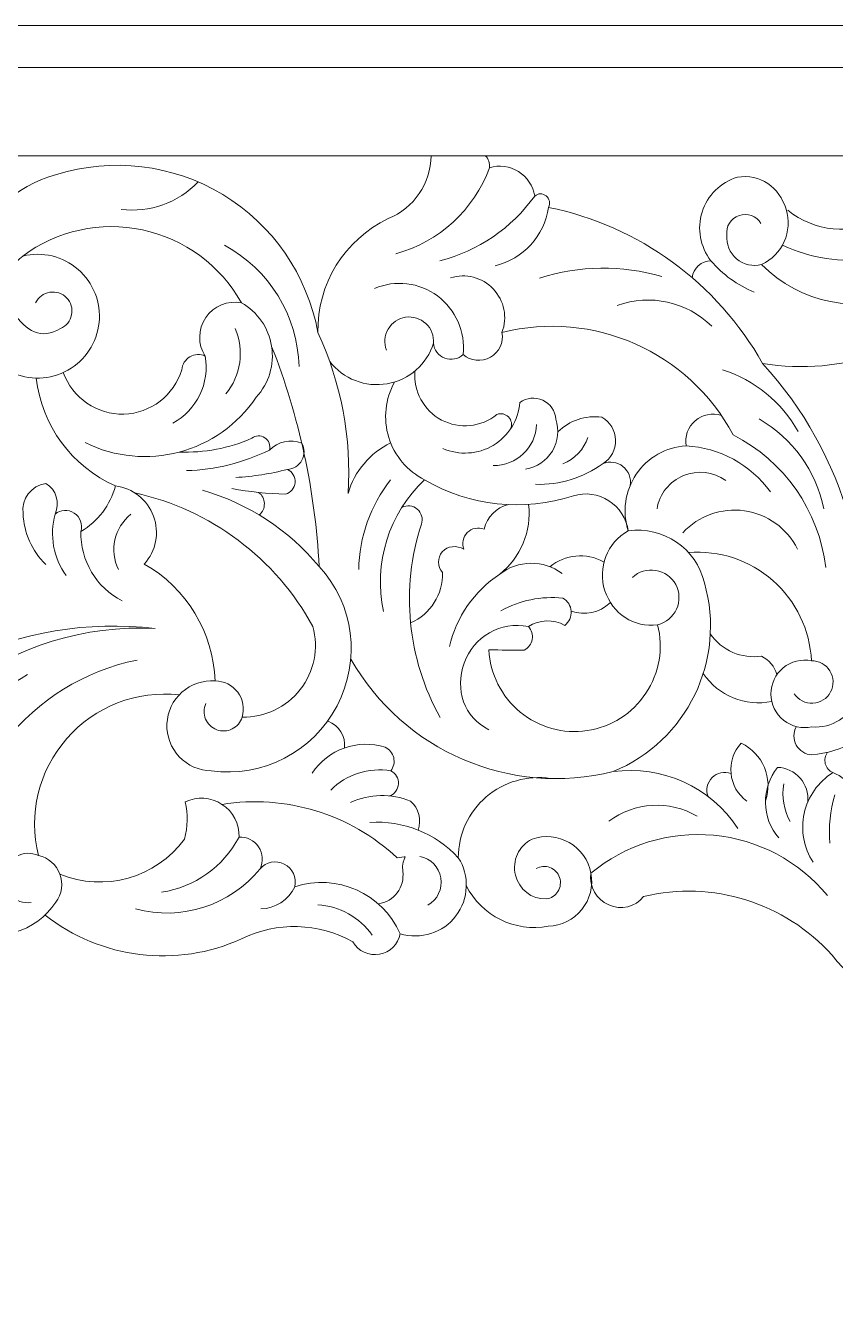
# Model space of a CAD drawing. Header units: millimetres. Extents: x 4868 to 5114, y 1819 to 2091.
# Drawn here: x 4991.8 to 5030.5, y 2029.7 to 2090.7 of the extents above; entities that cross this region are included whole.
import ezdxf

# ---------------------------------------------------------------- set-up
doc = ezdxf.new("R2010")
doc.units = ezdxf.units.MM
doc.header["$MEASUREMENT"] = 0
doc.layers.add('SITARA ALL', color=18, linetype='Continuous', true_color=0x000000)

msp = doc.modelspace()

# ---------------------------------------------------------------- linework, layer by layer
at = {"layer": 'SITARA ALL', "lineweight": 9}
for points, knots in [([(4869.73, 2090.695), (4869.73, 2090.695), (5113.73, 2090.695), (5113.73, 2090.695), (5113.73, 2090.695), (5113.73, 1968.695), (5113.73, 1968.695), (5113.73, 1968.695), (4869.73, 1968.695), (4869.73, 1968.695), (4869.73, 1968.695), (4869.73, 2090.695), (4869.73, 2090.695)], [0, 0, 0, 0, 0.25, 0.25, 0.25, 0.5, 0.5, 0.5, 0.75, 0.75, 0.75, 1, 1, 1, 1]), ([(5094.771, 2004.786), (5094.771, 2004.786), (5094.771, 1999.964), (5094.771, 1999.964), (5094.771, 1999.964), (5111.73, 1999.964), (5111.73, 1999.964), (5111.73, 1999.964), (5111.73, 2088.695), (5111.73, 2088.695), (5111.73, 2088.695), (4911.73, 2088.695), (4911.73, 2088.695), (4911.73, 2088.695), (4911.73, 2070.506), (4911.73, 2070.506), (4911.73, 2070.506), (4911.73, 2054.471), (4911.73, 2054.471), (4914.204, 2052.694), (4917.278, 2051.965), (4920.286, 2052.441), (4924.31, 2052.737), (4928.354, 2052.229), (4932.179, 2050.947), (4935.232, 2049.904), (4938.3, 2048.907), (4941.384, 2047.956), (4946.814, 2046.225), (4952.709, 2048.526), (4955.52, 2053.484), (4956.196, 2054.515), (4956.406, 2055.783), (4956.1, 2056.977), (4955.794, 2058.171), (4955.006, 2059.178), (4953.918, 2059.757), (4952.83, 2060.336), (4951.548, 2060.431), (4950.387, 2060.018), (4949.226, 2059.605), (4948.294, 2058.729), (4947.816, 2057.593), (4947.547, 2056.831), (4947.642, 2055.989), (4948.075, 2055.307), (4948.507, 2054.624), (4949.223, 2054.179), (4950.027, 2054.097), (4950.83, 2054.016), (4951.626, 2054.307), (4952.187, 2054.888), (4952.748, 2055.469), (4953.012, 2056.27), (4952.902, 2057.07), (4952.939, 2057.535), (4952.722, 2057.984), (4952.334, 2058.243), (4951.946, 2058.502), (4951.453, 2058.534), (4951.037, 2058.323), (4950.621, 2058.111), (4950.352, 2057.691), (4950.334, 2057.225), (4950.315, 2056.759), (4950.545, 2056.322), (4950.943, 2056.078)], [0, 0, 0, 0, 0.043478, 0.043478, 0.043478, 0.086957, 0.086957, 0.086957, 0.130435, 0.130435, 0.130435, 0.173913, 0.173913, 0.173913, 0.217391, 0.217391, 0.217391, 0.26087, 0.26087, 0.26087, 0.304348, 0.304348, 0.304348, 0.347826, 0.347826, 0.347826, 0.391304, 0.391304, 0.391304, 0.434783, 0.434783, 0.434783, 0.478261, 0.478261, 0.478261, 0.521739, 0.521739, 0.521739, 0.565217, 0.565217, 0.565217, 0.608696, 0.608696, 0.608696, 0.652174, 0.652174, 0.652174, 0.695652, 0.695652, 0.695652, 0.73913, 0.73913, 0.73913, 0.782609, 0.782609, 0.782609, 0.826087, 0.826087, 0.826087, 0.869565, 0.869565, 0.869565, 0.913043, 0.913043, 0.913043, 1, 1, 1, 1]), ([(4915.95, 2070.506), (4915.95, 2070.506), (4915.95, 2084.474), (4915.95, 2084.474), (4915.95, 2084.474), (5107.503, 2084.474), (5107.503, 2084.474)], [0, 0, 0, 0, 0.333333, 0.333333, 0.333333, 1, 1, 1, 1]), ([(4989.388, 2073.048), (4990.097, 2073.104), (4990.728, 2073.517), (4991.062, 2074.145), (4989.489, 2075.449), (4988.784, 2077.529), (4989.241, 2079.52), (4989.697, 2081.512), (4991.263, 2083.084), (4993.248, 2083.572), (4995.909, 2084.409), (4998.802, 2084.063), (5001.192, 2082.623), (5003.582, 2081.182), (5005.241, 2078.771), (5005.745, 2076.026)], [0, 0, 0, 0, 0.166667, 0.166667, 0.166667, 0.333333, 0.333333, 0.333333, 0.5, 0.5, 0.5, 0.666667, 0.666667, 0.666667, 1, 1, 1, 1]), ([(5009.22, 2070.758), (5008.232, 2070.274), (5007.494, 2069.399), (5007.184, 2068.344), (5007.353, 2070.985), (5006.859, 2073.626), (5005.745, 2076.026), (5005.696, 2078.344), (5007.013, 2080.477), (5009.107, 2081.473), (5010.333, 2081.97), (5011.141, 2083.152), (5011.156, 2084.474)], [0, 0, 0, 0, 0.2, 0.2, 0.2, 0.4, 0.4, 0.4, 0.6, 0.6, 0.6, 1, 1, 1, 1]), ([(5011.573, 2079.46), (5013.403, 2079.922), (5015.009, 2081.016), (5016.108, 2082.55), (5016.029, 2083.032), (5015.745, 2083.458), (5015.33, 2083.717), (5014.915, 2083.976), (5014.412, 2084.044), (5013.943, 2083.903), (5013.973, 2084.115), (5013.9, 2084.327), (5013.745, 2084.474)], [0, 0, 0, 0, 0.2, 0.2, 0.2, 0.4, 0.4, 0.4, 0.6, 0.6, 0.6, 1, 1, 1, 1]), ([(5051.434, 2084.474), (5045.573, 2082.388), (5039.75, 2080.197), (5033.967, 2077.903), (5031.571, 2076.874), (5028.785, 2077.421), (5026.953, 2079.277), (5027.95, 2079.741), (5028.45, 2080.871), (5028.123, 2081.92), (5027.796, 2082.97), (5026.879, 2083.635), (5025.795, 2083.45), (5024.993, 2083.207), (5024.363, 2082.585), (5024.11, 2081.786), (5023.858, 2080.988), (5024.011, 2080.122), (5024.526, 2079.462), (5024.067, 2079.451), (5023.686, 2079.104), (5023.633, 2078.648)], [0, 0, 0, 0, 0.125, 0.125, 0.125, 0.25, 0.25, 0.25, 0.375, 0.375, 0.375, 0.5, 0.5, 0.5, 0.625, 0.625, 0.625, 0.75, 0.75, 0.75, 1, 1, 1, 1]), ([(5028.199, 2081.87), (5029.478, 2080.846), (5031.239, 2080.676), (5032.69, 2081.437), (5032.931, 2082.296), (5033.528, 2083.011), (5034.331, 2083.402), (5035.133, 2083.793), (5036.068, 2083.821), (5036.894, 2083.482), (5037.054, 2083.444), (5037.187, 2083.333), (5037.254, 2083.182), (5037.321, 2083.032), (5037.312, 2082.858), (5037.232, 2082.713), (5037.428, 2082.747), (5037.62, 2082.633), (5037.685, 2082.445), (5037.75, 2082.257), (5037.653, 2082.041), (5037.478, 2081.945), (5036.927, 2081.89), (5036.415, 2081.64), (5036.031, 2081.24), (5033.779, 2079.363), (5030.642, 2078.953), (5027.98, 2080.184)], [0, 0, 0, 0, 0.1, 0.1, 0.1, 0.2, 0.2, 0.2, 0.3, 0.3, 0.3, 0.4, 0.4, 0.4, 0.5, 0.5, 0.5, 0.6, 0.6, 0.6, 0.7, 0.7, 0.7, 0.8, 0.8, 0.8, 1, 1, 1, 1]), ([(5014.216, 2079.22), (5015.554, 2079.547), (5016.562, 2080.648), (5016.769, 2082.01), (5016.868, 2082.196), (5016.819, 2082.426), (5016.654, 2082.556), (5016.488, 2082.686), (5016.266, 2082.69), (5016.108, 2082.55)], [0, 0, 0, 0, 0.25, 0.25, 0.25, 0.5, 0.5, 0.5, 1, 1, 1, 1]), ([(5016.769, 2082.01), (5021.096, 2081.122), (5024.828, 2078.401), (5026.999, 2074.554), (5030.81, 2073.921), (5034.678, 2075.274), (5037.26, 2078.148)], [0, 0, 0, 0, 0.333333, 0.333333, 0.333333, 1, 1, 1, 1]), ([(4994.611, 2070.774), (4997.501, 2069.346), (5000.998, 2070.271), (5002.798, 2072.945), (5003.399, 2073.6), (5003.669, 2074.494), (5003.529, 2075.372), (5003.389, 2076.251), (5002.861, 2077.014), (5002.086, 2077.45), (5001.085, 2079.237), (4999.362, 2080.507), (4997.358, 2080.932), (4995.354, 2081.358), (4993.273, 2080.907), (4991.632, 2079.681), (4990.789, 2079.044), (4990.594, 2077.859), (4991.188, 2076.986), (4991.782, 2076.113), (4992.536, 2075.666), (4993.438, 2076.216), (4993.711, 2076.336), (4993.909, 2076.583), (4993.967, 2076.876), (4994.025, 2077.17), (4993.937, 2077.471), (4993.73, 2077.686), (4993.522, 2077.901), (4993.222, 2078.001), (4992.927, 2077.954), (4992.632, 2077.906), (4992.379, 2077.719), (4992.25, 2077.45)], [0, 0, 0, 0, 0.083333, 0.083333, 0.083333, 0.166667, 0.166667, 0.166667, 0.25, 0.25, 0.25, 0.333333, 0.333333, 0.333333, 0.416667, 0.416667, 0.416667, 0.5, 0.5, 0.5, 0.583333, 0.583333, 0.583333, 0.666667, 0.666667, 0.666667, 0.75, 0.75, 0.75, 0.833333, 0.833333, 0.833333, 1, 1, 1, 1]), ([(5026.922, 2081.241), (5026.707, 2081.602), (5026.267, 2081.76), (5025.872, 2081.619), (5025.476, 2081.478), (5025.232, 2081.104), (5025.294, 2080.689), (5025.254, 2080.257), (5025.427, 2079.832), (5025.758, 2079.551), (5026.089, 2079.27), (5026.533, 2079.168), (5026.953, 2079.277)], [0, 0, 0, 0, 0.2, 0.2, 0.2, 0.4, 0.4, 0.4, 0.6, 0.6, 0.6, 1, 1, 1, 1]), ([(4991.062, 2074.145), (4991.932, 2073.729), (4992.949, 2073.762), (4993.79, 2074.233), (4994.63, 2074.705), (4995.188, 2075.549), (4995.285, 2076.508), (4995.383, 2077.467), (4995.007, 2078.413), (4994.278, 2079.044), (4993.55, 2079.675), (4992.567, 2079.914), (4991.632, 2079.681)], [0, 0, 0, 0, 0.2, 0.2, 0.2, 0.4, 0.4, 0.4, 0.6, 0.6, 0.6, 1, 1, 1, 1]), ([(5006.306, 2074.652), (5006.952, 2073.81), (5008.013, 2073.398), (5009.058, 2073.584), (5010.102, 2073.77), (5010.953, 2074.509), (5011.269, 2075.522), (5011.294, 2075.199), (5011.503, 2074.92), (5011.806, 2074.805), (5012.109, 2074.69), (5012.447, 2074.757), (5012.68, 2074.982), (5012.799, 2076.064), (5012.335, 2077.127), (5011.461, 2077.775), (5010.586, 2078.423), (5009.444, 2078.561), (5008.444, 2078.132)], [0, 0, 0, 0, 0.142857, 0.142857, 0.142857, 0.285714, 0.285714, 0.285714, 0.428571, 0.428571, 0.428571, 0.571429, 0.571429, 0.571429, 0.714286, 0.714286, 0.714286, 1, 1, 1, 1]), ([(5012.68, 2074.982), (5013.043, 2074.664), (5013.569, 2074.611), (5013.988, 2074.85), (5014.408, 2075.09), (5014.631, 2075.557), (5014.542, 2076.032), (5014.813, 2076.748), (5014.65, 2077.556), (5014.123, 2078.111), (5013.596, 2078.666), (5012.808, 2078.875), (5012.079, 2078.642)], [0, 0, 0, 0, 0.2, 0.2, 0.2, 0.4, 0.4, 0.4, 0.6, 0.6, 0.6, 1, 1, 1, 1]), ([(5002.086, 2077.45), (5001.427, 2077.578), (5000.756, 2077.3), (5000.38, 2076.744), (5000.005, 2076.187), (4999.992, 2075.47), (5000.357, 2074.907), (5000.122, 2075.013), (4999.851, 2074.998), (4999.628, 2074.869), (4999.405, 2074.739), (4999.259, 2074.512), (4999.235, 2074.255), (4998.866, 2073.025), (4997.752, 2072.17), (4996.468, 2072.131), (4995.184, 2072.093), (4994.009, 2072.913), (4993.567, 2074.118)], [0, 0, 0, 0, 0.142857, 0.142857, 0.142857, 0.285714, 0.285714, 0.285714, 0.428571, 0.428571, 0.428571, 0.571429, 0.571429, 0.571429, 0.714286, 0.714286, 0.714286, 1, 1, 1, 1]), ([(5030.026, 2064.811), (5029.689, 2067.526), (5028.031, 2069.896), (5025.596, 2071.142), (5023.464, 2075.113), (5018.914, 2077.129), (5014.542, 2076.032)], [0, 0, 0, 0, 0.333333, 0.333333, 0.333333, 1, 1, 1, 1]), ([(5011.269, 2075.522), (5011.295, 2075.875), (5011.159, 2076.221), (5010.899, 2076.462), (5010.64, 2076.702), (5010.287, 2076.813), (5009.937, 2076.761), (5009.587, 2076.71), (5009.279, 2076.502), (5009.1, 2076.196), (5008.921, 2075.891), (5008.89, 2075.522), (5009.016, 2075.192)], [0, 0, 0, 0, 0.2, 0.2, 0.2, 0.4, 0.4, 0.4, 0.6, 0.6, 0.6, 1, 1, 1, 1]), ([(5014.954, 2071.43), (5015.038, 2071.622), (5014.998, 2071.845), (5014.853, 2071.995), (5014.707, 2072.145), (5014.489, 2072.193), (5014.295, 2072.115), (5013.548, 2071.505), (5012.508, 2071.401), (5011.654, 2071.851), (5010.801, 2072.3), (5010.3, 2073.233), (5010.38, 2074.195)], [0, 0, 0, 0, 0.2, 0.2, 0.2, 0.4, 0.4, 0.4, 0.6, 0.6, 0.6, 1, 1, 1, 1]), ([(5029.334, 2060.349), (5028.857, 2060.446), (5028.361, 2060.323), (5027.985, 2060.013), (5027.609, 2059.703), (5027.393, 2059.244), (5027.397, 2058.756), (5027.401, 2058.269), (5027.625, 2057.81), (5028.006, 2057.507), (5028.387, 2057.203), (5028.882, 2057.087), (5029.357, 2057.192), (5030.301, 2057.118), (5031.184, 2057.661), (5031.543, 2058.537), (5032.634, 2064.296), (5030.953, 2070.228), (5026.999, 2074.554)], [0, 0, 0, 0, 0.142857, 0.142857, 0.142857, 0.285714, 0.285714, 0.285714, 0.428571, 0.428571, 0.428571, 0.571429, 0.571429, 0.571429, 0.714286, 0.714286, 0.714286, 1, 1, 1, 1]), ([(5009.411, 2073.666), (5008.959, 2072.86), (5008.857, 2071.905), (5009.128, 2071.021), (5009.399, 2070.138), (5010.016, 2069.407), (5010.843, 2068.994), (5012.996, 2067.734), (5015.584, 2067.456), (5017.955, 2068.231), (5018.528, 2068.403), (5019.147, 2068.317), (5019.651, 2067.995), (5020.155, 2067.672), (5020.494, 2067.143), (5020.578, 2066.551), (5019.566, 2065.994), (5019.096, 2064.793), (5019.461, 2063.697), (5019.826, 2062.601), (5020.838, 2061.911), (5021.982, 2062.073)], [0, 0, 0, 0, 0.125, 0.125, 0.125, 0.25, 0.25, 0.25, 0.375, 0.375, 0.375, 0.5, 0.5, 0.5, 0.625, 0.625, 0.625, 0.75, 0.75, 0.75, 1, 1, 1, 1]), ([(5015.673, 2069.51), (5016.204, 2069.592), (5016.671, 2069.905), (5016.949, 2070.364), (5017.227, 2070.824), (5017.289, 2071.379), (5017.117, 2071.888), (5017.088, 2072.282), (5016.847, 2072.629), (5016.489, 2072.794), (5016.13, 2072.96), (5015.714, 2072.921), (5015.395, 2072.688), (5015.327, 2071.84), (5014.854, 2071.078), (5014.124, 2070.641), (5013.394, 2070.205), (5012.493, 2070.151), (5011.714, 2070.492)], [0, 0, 0, 0, 0.142857, 0.142857, 0.142857, 0.285714, 0.285714, 0.285714, 0.428571, 0.428571, 0.428571, 0.571429, 0.571429, 0.571429, 0.714286, 0.714286, 0.714286, 1, 1, 1, 1]), ([(5025.82, 2052.344), (5024.517, 2054.323), (5022.196, 2055.377), (5019.849, 2055.052), (5023.389, 2056.511), (5025.271, 2060.388), (5024.218, 2064.069), (5023.832, 2065.717), (5022.253, 2066.795), (5020.578, 2066.551), (5020.28, 2067.464), (5020.421, 2068.463), (5020.959, 2069.258), (5021.498, 2070.054), (5022.38, 2070.556), (5023.338, 2070.618), (5023.266, 2071.067), (5023.433, 2071.521), (5023.778, 2071.816), (5024.123, 2072.112), (5024.601, 2072.205), (5025.034, 2072.065)], [0, 0, 0, 0, 0.125, 0.125, 0.125, 0.25, 0.25, 0.25, 0.375, 0.375, 0.375, 0.5, 0.5, 0.5, 0.625, 0.625, 0.625, 0.75, 0.75, 0.75, 1, 1, 1, 1]), ([(5019.371, 2069.771), (5019.754, 2070.014), (5019.981, 2070.44), (5019.969, 2070.894), (5019.957, 2071.347), (5019.71, 2071.759), (5019.315, 2071.98), (5018.544, 2072.09), (5017.767, 2071.834), (5017.212, 2071.288)], [0, 0, 0, 0, 0.25, 0.25, 0.25, 0.5, 0.5, 0.5, 1, 1, 1, 1]), ([(5001.633, 2068.571), (5002.48, 2068.423), (5003.336, 2068.333), (5004.196, 2068.303), (5004.45, 2068.379), (5004.631, 2068.605), (5004.65, 2068.87), (5004.669, 2069.136), (5004.526, 2069.382), (5004.285, 2069.493), (5004.576, 2069.507), (5004.839, 2069.671), (5004.979, 2069.927), (5005.119, 2070.183), (5005.116, 2070.491), (5004.97, 2070.743), (5004.435, 2070.956), (5003.824, 2070.828), (5003.421, 2070.416), (5003.484, 2070.637), (5003.398, 2070.874), (5003.206, 2071.003), (5003.015, 2071.131), (5002.767, 2071.124), (5002.587, 2070.981), (5001.495, 2070.498), (5000.306, 2070.272), (4999.112, 2070.322)], [0, 0, 0, 0, 0.1, 0.1, 0.1, 0.2, 0.2, 0.2, 0.3, 0.3, 0.3, 0.4, 0.4, 0.4, 0.5, 0.5, 0.5, 0.6, 0.6, 0.6, 0.7, 0.7, 0.7, 0.8, 0.8, 0.8, 1, 1, 1, 1]), ([(5028.613, 2057.205), (5028.461, 2056.931), (5028.46, 2056.599), (5028.61, 2056.324), (5028.76, 2056.049), (5029.038, 2055.871), (5029.35, 2055.851), (5030.786, 2055.992), (5032.105, 2056.703), (5033.01, 2057.827), (5035.508, 2060.62), (5036.265, 2064.557), (5034.977, 2068.076), (5034.48, 2068.041), (5033.997, 2068.254), (5033.689, 2068.646), (5033.381, 2069.038), (5033.288, 2069.56), (5033.439, 2070.035), (5033.59, 2070.51), (5033.966, 2070.88), (5034.444, 2071.021), (5034.922, 2071.163), (5035.442, 2071.057), (5035.828, 2070.741), (5038.286, 2068.402), (5038.639, 2064.603), (5036.659, 2061.847)], [0, 0, 0, 0, 0.1, 0.1, 0.1, 0.2, 0.2, 0.2, 0.3, 0.3, 0.3, 0.4, 0.4, 0.4, 0.5, 0.5, 0.5, 0.6, 0.6, 0.6, 0.7, 0.7, 0.7, 0.8, 0.8, 0.8, 1, 1, 1, 1]), ([(5016.146, 2068.778), (5017.302, 2068.743), (5018.435, 2069.092), (5019.371, 2069.771), (5019.691, 2069.898), (5020.055, 2069.844), (5020.325, 2069.629), (5020.594, 2069.414), (5020.726, 2069.067), (5020.672, 2068.726)], [0, 0, 0, 0, 0.25, 0.25, 0.25, 0.5, 0.5, 0.5, 1, 1, 1, 1]), ([(5025.236, 2068.963), (5024.647, 2069.384), (5023.884, 2069.472), (5023.216, 2069.195), (5022.547, 2068.918), (5022.07, 2068.323), (5021.952, 2067.609)], [0, 0, 0, 0, 0.333333, 0.333333, 0.333333, 1, 1, 1, 1]), ([(4993.176, 2067.354), (4993.425, 2067.885), (4993.235, 2068.518), (4992.735, 2068.823), (4992.039, 2068.721), (4991.554, 2068.081), (4991.646, 2067.384), (4991.688, 2066.462), (4992.077, 2065.591), (4992.735, 2064.945)], [0, 0, 0, 0, 0.25, 0.25, 0.25, 0.5, 0.5, 0.5, 1, 1, 1, 1]), ([(5000.828, 2059.384), (5000.741, 2061.707), (4999.463, 2063.818), (4997.444, 2064.97), (4998.007, 2065.591), (4998.177, 2066.474), (4997.883, 2067.26), (4997.59, 2068.045), (4996.894, 2068.601), (4996.061, 2068.701), (4995.825, 2067.786), (4995.23, 2067.004), (4994.411, 2066.532), (4994.512, 2066.861), (4994.383, 2067.217), (4994.095, 2067.406), (4993.807, 2067.595), (4993.438, 2067.578), (4993.176, 2067.354), (4992.905, 2066.345), (4993.099, 2065.268), (4993.705, 2064.416)], [0, 0, 0, 0, 0.125, 0.125, 0.125, 0.25, 0.25, 0.25, 0.375, 0.375, 0.375, 0.5, 0.5, 0.5, 0.625, 0.625, 0.625, 0.75, 0.75, 0.75, 1, 1, 1, 1]), ([(5002.12, 2057.655), (5003.203, 2057.633), (5004.233, 2058.123), (5004.898, 2058.977), (5005.563, 2059.831), (5005.789, 2060.942), (5005.502, 2061.986), (5003.722, 2065.248), (5000.617, 2067.576), (4996.987, 2068.37)], [0, 0, 0, 0, 0.25, 0.25, 0.25, 0.5, 0.5, 0.5, 1, 1, 1, 1]), ([(5000.382, 2058.302), (5000.278, 2058.068), (5000.275, 2057.8), (5000.375, 2057.564), (5000.475, 2057.327), (5000.666, 2057.143), (5000.907, 2057.054), (5001.147, 2056.964), (5001.414, 2056.978), (5001.644, 2057.092), (5001.874, 2057.206), (5002.046, 2057.409), (5002.12, 2057.655), (5002.244, 2058.063), (5002.166, 2058.506), (5001.91, 2058.847), (5001.654, 2059.189), (5001.254, 2059.388), (5000.828, 2059.384), (5000.248, 2059.426), (4999.676, 2059.231), (4999.242, 2058.844), (4998.808, 2058.457), (4998.55, 2057.914), (4998.526, 2057.333), (4998.502, 2056.752), (4998.714, 2056.186), (4999.114, 2055.764), (4999.515, 2055.343), (5000.066, 2055.101), (5000.647, 2055.095), (5003.104, 2054.756), (5005.509, 2055.997), (5006.657, 2058.195), (5007.804, 2060.394), (5007.485, 2063.034), (5005.801, 2064.855), (5004.347, 2066.601), (5002.403, 2067.87), (5000.22, 2068.498)], [0, 0, 0, 0, 0.071429, 0.071429, 0.071429, 0.142857, 0.142857, 0.142857, 0.214286, 0.214286, 0.214286, 0.285714, 0.285714, 0.285714, 0.357143, 0.357143, 0.357143, 0.428571, 0.428571, 0.428571, 0.5, 0.5, 0.5, 0.571429, 0.571429, 0.571429, 0.642857, 0.642857, 0.642857, 0.714286, 0.714286, 0.714286, 0.785714, 0.785714, 0.785714, 0.857143, 0.857143, 0.857143, 1, 1, 1, 1]), ([(5002.938, 2067.313), (5003.099, 2067.448), (5003.189, 2067.65), (5003.183, 2067.86), (5003.178, 2068.071), (5003.078, 2068.266), (5002.91, 2068.393)], [0, 0, 0, 0, 0.333333, 0.333333, 0.333333, 1, 1, 1, 1]), ([(5009.753, 2067.672), (5009.991, 2067.8), (5010.284, 2067.769), (5010.491, 2067.595), (5010.697, 2067.42), (5010.776, 2067.133), (5010.691, 2066.876), (5009.69, 2063.806), (5010.014, 2060.46), (5011.587, 2057.64)], [0, 0, 0, 0, 0.25, 0.25, 0.25, 0.5, 0.5, 0.5, 1, 1, 1, 1]), ([(5010.174, 2062.164), (5011.126, 2062.576), (5011.731, 2063.526), (5011.7, 2064.563), (5011.449, 2064.845), (5011.443, 2065.269), (5011.687, 2065.557), (5011.932, 2065.845), (5012.397, 2065.877), (5012.716, 2065.675), (5012.61, 2065.95), (5012.676, 2066.262), (5012.884, 2066.471), (5013.092, 2066.68), (5013.407, 2066.746), (5013.683, 2066.641), (5013.819, 2067.22), (5014.272, 2067.672), (5014.85, 2067.809)], [0, 0, 0, 0, 0.142857, 0.142857, 0.142857, 0.285714, 0.285714, 0.285714, 0.428571, 0.428571, 0.428571, 0.571429, 0.571429, 0.571429, 0.714286, 0.714286, 0.714286, 1, 1, 1, 1]), ([(5017.421, 2064.52), (5016.53, 2065.184), (5015.306, 2065.17), (5014.432, 2064.483), (5015.436, 2065.283), (5015.959, 2066.542), (5015.816, 2067.818)], [0, 0, 0, 0, 0.333333, 0.333333, 0.333333, 1, 1, 1, 1]), ([(5028.67, 2065.684), (5028.176, 2066.674), (5027.226, 2067.359), (5026.129, 2067.514), (5025.033, 2067.669), (5023.937, 2067.281), (5023.187, 2066.466)], [0, 0, 0, 0, 0.333333, 0.333333, 0.333333, 1, 1, 1, 1]), ([(5028.504, 2058.775), (5028.702, 2058.475), (5029.044, 2058.302), (5029.404, 2058.32), (5029.763, 2058.338), (5030.084, 2058.541), (5030.251, 2058.86), (5030.418, 2059.178), (5030.405, 2059.561), (5030.216, 2059.867), (5030.027, 2060.173), (5029.694, 2060.356), (5029.334, 2060.349), (5029.264, 2061.824), (5028.598, 2063.208), (5027.489, 2064.182), (5026.379, 2065.157), (5024.929, 2065.639), (5023.457, 2065.518)], [0, 0, 0, 0, 0.142857, 0.142857, 0.142857, 0.285714, 0.285714, 0.285714, 0.428571, 0.428571, 0.428571, 0.571429, 0.571429, 0.571429, 0.714286, 0.714286, 0.714286, 1, 1, 1, 1]), ([(5015.802, 2061.983), (5015.959, 2061.822), (5016.029, 2061.595), (5015.99, 2061.373), (5015.952, 2061.152), (5015.807, 2060.961), (5015.605, 2060.863), (5015.042, 2060.857), (5014.479, 2060.86), (5013.917, 2060.873), (5013.972, 2059.715), (5014.515, 2058.635), (5015.411, 2057.899), (5016.307, 2057.164), (5017.467, 2056.841), (5018.613, 2057.013), (5019.759, 2057.184), (5020.78, 2057.833), (5021.421, 2058.798), (5022.063, 2059.764), (5022.268, 2060.95), (5021.982, 2062.073), (5022.383, 2062.168), (5022.717, 2062.443), (5022.886, 2062.818), (5023.055, 2063.194), (5023.041, 2063.624), (5022.847, 2063.987), (5022.652, 2064.349), (5022.3, 2064.601), (5021.894, 2064.668), (5021.488, 2064.735), (5021.076, 2064.611), (5020.775, 2064.33)], [0, 0, 0, 0, 0.083333, 0.083333, 0.083333, 0.166667, 0.166667, 0.166667, 0.25, 0.25, 0.25, 0.333333, 0.333333, 0.333333, 0.416667, 0.416667, 0.416667, 0.5, 0.5, 0.5, 0.583333, 0.583333, 0.583333, 0.666667, 0.666667, 0.666667, 0.75, 0.75, 0.75, 0.833333, 0.833333, 0.833333, 1, 1, 1, 1]), ([(5014.486, 2062.737), (5015.388, 2063.238), (5016.424, 2063.449), (5017.451, 2063.341), (5017.682, 2063.214), (5017.832, 2062.979), (5017.851, 2062.717), (5017.869, 2062.455), (5017.752, 2062.2), (5017.542, 2062.041), (5016.996, 2062.347), (5016.326, 2062.325), (5015.802, 2061.983), (5014.485, 2062.257), (5013.17, 2061.509), (5012.733, 2060.237), (5012.295, 2058.965), (5012.71, 2057.653), (5013.917, 2057.058)], [0, 0, 0, 0, 0.142857, 0.142857, 0.142857, 0.285714, 0.285714, 0.285714, 0.428571, 0.428571, 0.428571, 0.571429, 0.571429, 0.571429, 0.714286, 0.714286, 0.714286, 1, 1, 1, 1]), ([(4991.863, 2059.688), (4988.554, 2057.811), (4986.274, 2054.538), (4985.664, 2050.782), (4985.504, 2050.237), (4984.975, 2049.885), (4984.411, 2049.95), (4983.846, 2050.015), (4983.409, 2050.53), (4983.376, 2051.097), (4985.023, 2057.722), (4991.15, 2062.248), (4997.968, 2061.889), (4991.5, 2062.654), (4985.169, 2059.658), (4981.667, 2054.167)], [0, 0, 0, 0, 0.166667, 0.166667, 0.166667, 0.333333, 0.333333, 0.333333, 0.5, 0.5, 0.5, 0.666667, 0.666667, 0.666667, 1, 1, 1, 1]), ([(5024.498, 2061.643), (5025.041, 2060.843), (5025.994, 2060.425), (5026.95, 2060.57), (5027.308, 2060.393), (5027.575, 2060.073), (5027.687, 2059.69)], [0, 0, 0, 0, 0.333333, 0.333333, 0.333333, 1, 1, 1, 1]), ([(4888.688, 2054.604), (4888.688, 2054.604), (4888.688, 2059.426), (4888.688, 2059.426), (4888.688, 2059.426), (4871.73, 2059.426), (4871.73, 2059.426), (4871.73, 2059.426), (4871.73, 1970.695), (4871.73, 1970.695), (4871.73, 1970.695), (5071.73, 1970.695), (5071.73, 1970.695), (5071.73, 1970.695), (5071.73, 1988.884), (5071.73, 1988.884), (5071.73, 1988.884), (5071.73, 2004.92), (5071.73, 2004.92), (5069.255, 2006.696), (5066.182, 2007.425), (5063.173, 2006.949), (5059.149, 2006.653), (5055.106, 2007.161), (5051.28, 2008.443), (5048.227, 2009.487), (5045.159, 2010.484), (5042.075, 2011.434), (5036.645, 2013.166), (5030.75, 2010.864), (5027.939, 2005.906), (5027.264, 2004.875), (5027.053, 2003.607), (5027.359, 2002.413), (5027.665, 2001.219), (5028.453, 2000.212), (5029.541, 1999.633), (5030.629, 1999.054), (5031.911, 1998.959), (5033.072, 1999.372), (5034.234, 1999.785), (5035.165, 2000.661), (5035.643, 2001.797), (5035.912, 2002.559), (5035.817, 2003.402), (5035.384, 2004.084), (5034.952, 2004.766), (5034.236, 2005.211), (5033.433, 2005.293), (5032.629, 2005.375), (5031.833, 2005.083), (5031.272, 2004.502), (5030.711, 2003.921), (5030.447, 2003.12), (5030.557, 2002.32), (5030.52, 2001.855), (5030.738, 2001.406), (5031.125, 2001.147), (5031.513, 2000.888), (5032.006, 2000.856), (5032.422, 2001.067), (5032.838, 2001.279), (5033.107, 2001.699), (5033.126, 2002.165), (5033.144, 2002.631), (5032.914, 2003.068), (5032.516, 2003.312)], [0, 0, 0, 0, 0.043478, 0.043478, 0.043478, 0.086957, 0.086957, 0.086957, 0.130435, 0.130435, 0.130435, 0.173913, 0.173913, 0.173913, 0.217391, 0.217391, 0.217391, 0.26087, 0.26087, 0.26087, 0.304348, 0.304348, 0.304348, 0.347826, 0.347826, 0.347826, 0.391304, 0.391304, 0.391304, 0.434783, 0.434783, 0.434783, 0.478261, 0.478261, 0.478261, 0.521739, 0.521739, 0.521739, 0.565217, 0.565217, 0.565217, 0.608696, 0.608696, 0.608696, 0.652174, 0.652174, 0.652174, 0.695652, 0.695652, 0.695652, 0.73913, 0.73913, 0.73913, 0.782609, 0.782609, 0.782609, 0.826087, 0.826087, 0.826087, 0.869565, 0.869565, 0.869565, 0.913043, 0.913043, 0.913043, 1, 1, 1, 1]), ([(4999.111, 2058.718), (4997.087, 2058.947), (4995.078, 2058.169), (4993.737, 2056.635), (4992.395, 2055.102), (4991.886, 2053.024), (4992.382, 2051.048)], [0, 0, 0, 0, 0.333333, 0.333333, 0.333333, 1, 1, 1, 1]), ([(5009.169, 2053.891), (5009.413, 2053.984), (5009.578, 2054.214), (5009.59, 2054.475), (5009.602, 2054.736), (5009.462, 2054.977), (5009.227, 2055.092), (5009.366, 2055.269), (5009.417, 2055.501), (5009.365, 2055.721), (5009.313, 2055.941), (5009.164, 2056.124), (5008.96, 2056.22), (5007.648, 2056.627), (5006.225, 2056.122), (5005.465, 2054.977)], [0, 0, 0, 0, 0.166667, 0.166667, 0.166667, 0.333333, 0.333333, 0.333333, 0.5, 0.5, 0.5, 0.666667, 0.666667, 0.666667, 1, 1, 1, 1]), ([(5027.139, 2053.655), (5027.509, 2054.737), (5027.009, 2055.923), (5025.974, 2056.41), (5025.613, 2056.021), (5025.436, 2055.494), (5025.489, 2054.965), (5025.542, 2054.436), (5025.817, 2053.956), (5026.248, 2053.645)], [0, 0, 0, 0, 0.25, 0.25, 0.25, 0.5, 0.5, 0.5, 1, 1, 1, 1]), ([(5030.105, 2055.98), (5029.987, 2055.823), (5029.948, 2055.621), (5029.997, 2055.432), (5030.046, 2055.242), (5030.178, 2055.086), (5030.358, 2055.006), (5029.659, 2054.567), (5029.165, 2053.866), (5028.988, 2053.06), (5028.811, 2052.253), (5028.963, 2051.413), (5029.415, 2050.722)], [0, 0, 0, 0, 0.2, 0.2, 0.2, 0.4, 0.4, 0.4, 0.6, 0.6, 0.6, 1, 1, 1, 1]), ([(5029.162, 2053.605), (5029.202, 2054.02), (5029.068, 2054.433), (5028.792, 2054.746), (5028.516, 2055.059), (5028.125, 2055.244), (5027.709, 2055.256), (5026.927, 2054.259), (5026.951, 2052.851), (5027.769, 2051.883)], [0, 0, 0, 0, 0.25, 0.25, 0.25, 0.5, 0.5, 0.5, 1, 1, 1, 1]), ([(5016.863, 2054.725), (5015.759, 2054.893), (5014.636, 2054.571), (5013.789, 2053.843), (5012.942, 2053.115), (5012.455, 2052.06), (5012.455, 2050.943), (5013.003, 2050.084), (5012.958, 2048.974), (5012.342, 2048.162), (5011.727, 2047.349), (5010.649, 2047.013), (5009.673, 2047.308)], [0, 0, 0, 0, 0.2, 0.2, 0.2, 0.4, 0.4, 0.4, 0.6, 0.6, 0.6, 1, 1, 1, 1]), ([(5025.488, 2054.966), (5025.174, 2055.084), (5024.82, 2055.006), (5024.584, 2054.768), (5024.348, 2054.53), (5024.272, 2054.181), (5024.392, 2053.868)], [0, 0, 0, 0, 0.333333, 0.333333, 0.333333, 1, 1, 1, 1]), ([(4993.406, 2050.159), (4995.543, 2049.279), (4998.003, 2049.968), (4999.369, 2051.832), (4999.52, 2052.413), (4999.53, 2053.02), (4999.398, 2053.605), (4999.965, 2053.878), (5000.632, 2053.834), (5001.158, 2053.491), (5001.685, 2053.148), (5001.993, 2052.549), (5001.973, 2051.921)], [0, 0, 0, 0, 0.2, 0.2, 0.2, 0.4, 0.4, 0.4, 0.6, 0.6, 0.6, 1, 1, 1, 1]), ([(5008.628, 2048.736), (5009.38, 2048.843), (5009.904, 2049.538), (5009.799, 2050.291), (5009.695, 2051.043), (5010.278, 2051.045), (5009.525, 2050.943), (5007.276, 2053.033), (5004.192, 2053.972), (5001.16, 2053.488)], [0, 0, 0, 0, 0.25, 0.25, 0.25, 0.5, 0.5, 0.5, 1, 1, 1, 1]), ([(5010.529, 2052.263), (5010.701, 2052.753), (5010.561, 2053.297), (5010.174, 2053.643), (5009.249, 2054.017), (5008.211, 2053.996), (5007.302, 2053.583)], [0, 0, 0, 0, 0.333333, 0.333333, 0.333333, 1, 1, 1, 1]), ([(5030.096, 2049.141), (5028.738, 2050.783), (5026.782, 2051.817), (5024.66, 2052.014), (5022.538, 2052.211), (5020.432, 2051.563), (5018.794, 2050.199), (5018.703, 2049.56), (5019.051, 2048.939), (5019.643, 2048.683), (5020.236, 2048.427), (5020.911, 2048.58), (5021.314, 2049.085), (5024.6, 2049.878), (5028.059, 2048.803), (5030.319, 2046.289), (5031.531, 2044.62), (5033.795, 2044.113), (5035.603, 2045.105), (5037.411, 2046.097), (5038.294, 2048.013), (5037.537, 2049.932), (5037.196, 2050.545), (5036.617, 2050.989), (5035.937, 2051.16), (5035.257, 2051.33), (5034.54, 2051.214), (5033.95, 2050.835), (5033.36, 2050.456), (5032.954, 2049.849), (5032.827, 2049.16), (5032.7, 2048.47), (5032.862, 2047.762), (5033.278, 2047.197), (5033.573, 2046.9), (5033.983, 2046.745), (5034.401, 2046.772), (5034.819, 2046.8), (5035.203, 2047.005), (5035.456, 2047.339), (5035.71, 2047.673), (5035.806, 2048.1), (5035.721, 2048.51), (5035.635, 2048.92), (5035.378, 2049.272), (5035.012, 2049.476)], [0, 0, 0, 0, 0.0625, 0.0625, 0.0625, 0.125, 0.125, 0.125, 0.1875, 0.1875, 0.1875, 0.25, 0.25, 0.25, 0.3125, 0.3125, 0.3125, 0.375, 0.375, 0.375, 0.4375, 0.4375, 0.4375, 0.5, 0.5, 0.5, 0.5625, 0.5625, 0.5625, 0.625, 0.625, 0.625, 0.6875, 0.6875, 0.6875, 0.75, 0.75, 0.75, 0.8125, 0.8125, 0.8125, 0.875, 0.875, 0.875, 1, 1, 1, 1]), ([(5003.008, 2048.492), (5003.709, 2048.511), (5004.338, 2048.922), (5004.636, 2049.556), (5004.74, 2049.99), (5004.532, 2050.438), (5004.133, 2050.638), (5003.735, 2050.839), (5003.265, 2050.755), (5002.979, 2050.413), (5003.145, 2050.749), (5003.119, 2051.148), (5002.91, 2051.459), (5002.701, 2051.77), (5002.346, 2051.947), (5001.973, 2051.921), (5001.222, 2050.511), (4999.851, 2049.537), (4998.274, 2049.29)], [0, 0, 0, 0, 0.142857, 0.142857, 0.142857, 0.285714, 0.285714, 0.285714, 0.428571, 0.428571, 0.428571, 0.571429, 0.571429, 0.571429, 0.714286, 0.714286, 0.714286, 1, 1, 1, 1]), ([(5012.832, 2049.615), (5013.562, 2048.165), (5015.159, 2047.371), (5016.755, 2047.666), (5017.38, 2047.686), (5017.966, 2047.978), (5018.358, 2048.466), (5018.75, 2048.953), (5018.91, 2049.584), (5018.794, 2050.199), (5018.679, 2050.814), (5018.301, 2051.348), (5017.76, 2051.661), (5017.218, 2051.974), (5016.57, 2052.036), (5015.98, 2051.828), (5015.345, 2051.513), (5015.016, 2050.799), (5015.188, 2050.112), (5015.361, 2049.425), (5015.95, 2048.95), (5016.658, 2048.973), (5016.889, 2049.003), (5017.094, 2049.135), (5017.218, 2049.333), (5017.341, 2049.531), (5017.37, 2049.772), (5017.296, 2049.992), (5017.222, 2050.213), (5017.053, 2050.39), (5016.836, 2050.473), (5016.618, 2050.557), (5016.376, 2050.539), (5016.174, 2050.424)], [0, 0, 0, 0, 0.083333, 0.083333, 0.083333, 0.166667, 0.166667, 0.166667, 0.25, 0.25, 0.25, 0.333333, 0.333333, 0.333333, 0.416667, 0.416667, 0.416667, 0.5, 0.5, 0.5, 0.583333, 0.583333, 0.583333, 0.666667, 0.666667, 0.666667, 0.75, 0.75, 0.75, 0.833333, 0.833333, 0.833333, 1, 1, 1, 1]), ([(4988.854, 2047.56), (4990.42, 2046.846), (4992.271, 2047.377), (4993.217, 2048.815), (4993.503, 2049.203), (4993.574, 2049.709), (4993.404, 2050.16), (4993.235, 2050.611), (4992.853, 2050.945), (4992.382, 2051.048), (4992.045, 2051.2), (4991.656, 2051.185), (4991.331, 2051.009), (4991.007, 2050.832), (4990.783, 2050.517), (4990.727, 2050.151), (4990.671, 2049.786), (4990.789, 2049.415), (4991.046, 2049.15), (4991.303, 2048.884), (4991.667, 2048.753), (4992.034, 2048.797)], [0, 0, 0, 0, 0.125, 0.125, 0.125, 0.25, 0.25, 0.25, 0.375, 0.375, 0.375, 0.5, 0.5, 0.5, 0.625, 0.625, 0.625, 0.75, 0.75, 0.75, 1, 1, 1, 1]), ([(5011.004, 2048.669), (5011.459, 2048.935), (5011.703, 2049.455), (5011.614, 2049.975), (5011.526, 2050.495), (5011.137, 2050.904), (5010.619, 2051.006)], [0, 0, 0, 0, 0.333333, 0.333333, 0.333333, 1, 1, 1, 1]), ([(4992.701, 2048.2), (4995.377, 2046.101), (4998.993, 2045.662), (5002.091, 2047.062), (5003.781, 2047.899), (5005.777, 2047.843), (5007.418, 2046.915), (5007.676, 2046.472), (5008.183, 2046.239), (5008.688, 2046.329), (5009.192, 2046.419), (5009.584, 2046.803), (5009.673, 2047.308), (5008.82, 2049.241), (5006.644, 2050.215), (5004.636, 2049.556)], [0, 0, 0, 0, 0.166667, 0.166667, 0.166667, 0.333333, 0.333333, 0.333333, 0.5, 0.5, 0.5, 0.666667, 0.666667, 0.666667, 1, 1, 1, 1])]:
    msp.add_open_spline(points, degree=3, knots=knots, dxfattribs=at)
for points in [[(5009.467, 2079.793), (5011.538, 2080.357), (5013.206, 2081.888), (5013.943, 2083.903)], [(4996.336, 2081.911), (4997.702, 2081.742), (4999.066, 2082.227), (5000.016, 2083.223)], [(5004.844, 2074.407), (5004.776, 2076.836), (5003.419, 2079.043), (5001.28, 2080.197)], [(5022.19, 2078.707), (5020.276, 2079.262), (5018.241, 2079.234), (5016.343, 2078.625)], [(5024.526, 2079.462), (5025.088, 2078.801), (5025.8, 2078.286), (5026.602, 2077.957)], [(5024.567, 2076.333), (5023.377, 2077.504), (5021.624, 2077.89), (5020.054, 2077.325)], [(5001.339, 2073.094), (5002.065, 2073.968), (5002.237, 2075.174), (5001.786, 2076.215)], [(5005.801, 2064.855), (5005.616, 2068.46), (5004.85, 2072.01), (5003.531, 2075.37)], [(4998.809, 2071.696), (4999.957, 2072.328), (5000.579, 2073.616), (5000.357, 2074.907)], [(5028.695, 2071.301), (5027.912, 2072.708), (5026.621, 2073.761), (5025.085, 2074.246)], [(4992.277, 2073.854), (4992.541, 2071.588), (4993.978, 2069.63), (4996.061, 2068.701)], [(5014.117, 2069.678), (5015.233, 2069.655), (5016.16, 2070.529), (5016.198, 2071.644)], [(5029.928, 2067.606), (5029.557, 2069.415), (5028.43, 2070.979), (5026.83, 2071.902)], [(5017.45, 2069.76), (5018.017, 2069.981), (5018.457, 2070.442), (5018.651, 2071.019)], [(4999.459, 2069.434), (5000.835, 2069.473), (5002.186, 2069.808), (5003.421, 2070.416)], [(5027.375, 2068.422), (5026.427, 2069.724), (5024.946, 2070.53), (5023.338, 2070.618)], [(5001.812, 2069.107), (5002.647, 2069.153), (5003.476, 2069.282), (5004.285, 2069.493)], [(5009.22, 2068.994), (5008.252, 2067.771), (5007.715, 2066.263), (5007.692, 2064.703)], [(5010.843, 2068.994), (5009.127, 2067.387), (5008.383, 2064.998), (5008.886, 2062.701)], [(4996.797, 2067.349), (4996.009, 2066.712), (4995.765, 2065.616), (4996.208, 2064.705)], [(4994.411, 2066.532), (4994.384, 2065.138), (4995.148, 2063.85), (4996.385, 2063.207)], [(5019.393, 2065.082), (5018.571, 2065.53), (5017.56, 2065.436), (5016.836, 2064.843)], [(5014.432, 2064.483), (5013.218, 2063.68), (5012.358, 2062.444), (5012.029, 2061.026)], [(5017.85, 2062.716), (5018.496, 2062.492), (5019.211, 2062.645), (5019.709, 2063.113)], [(4997.101, 2060.386), (4991.99, 2059.333), (4988.355, 2054.796), (4988.454, 2049.578)], [(5007.32, 2060.426), (5009.827, 2056.032), (5014.939, 2053.836), (5019.849, 2055.052)], [(5024.159, 2059.744), (5024.879, 2058.673), (5026.174, 2058.145), (5027.438, 2058.409)], [(5007.014, 2056.183), (5007.076, 2056.74), (5006.753, 2057.268), (5006.228, 2057.464)], [(5009.227, 2055.092), (5008.177, 2055.266), (5007.108, 2054.925), (5006.354, 2054.175)], [(5031.767, 2053.021), (5031.731, 2053.904), (5031.179, 2054.682), (5030.358, 2055.006)], [(5028.013, 2054.466), (5027.903, 2053.851), (5028.01, 2053.217), (5028.317, 2052.673)], [(5030.449, 2053.943), (5030.232, 2053.193), (5030.15, 2052.412), (5030.206, 2051.633)], [(5023.876, 2052.926), (5022.544, 2053.698), (5020.882, 2053.604), (5019.648, 2052.684)], [(5012.455, 2050.943), (5011.369, 2052.113), (5009.816, 2052.732), (5008.223, 2052.628)], [(4997.031, 2048.492), (4999.22, 2047.907), (5001.547, 2048.658), (5002.979, 2050.413)], [(5008.342, 2047.249), (5007.729, 2048.092), (5006.777, 2048.621), (5005.738, 2048.697)]]:
    msp.add_open_spline(points, degree=3, dxfattribs=at)

doc.saveas('drawing.dxf')
